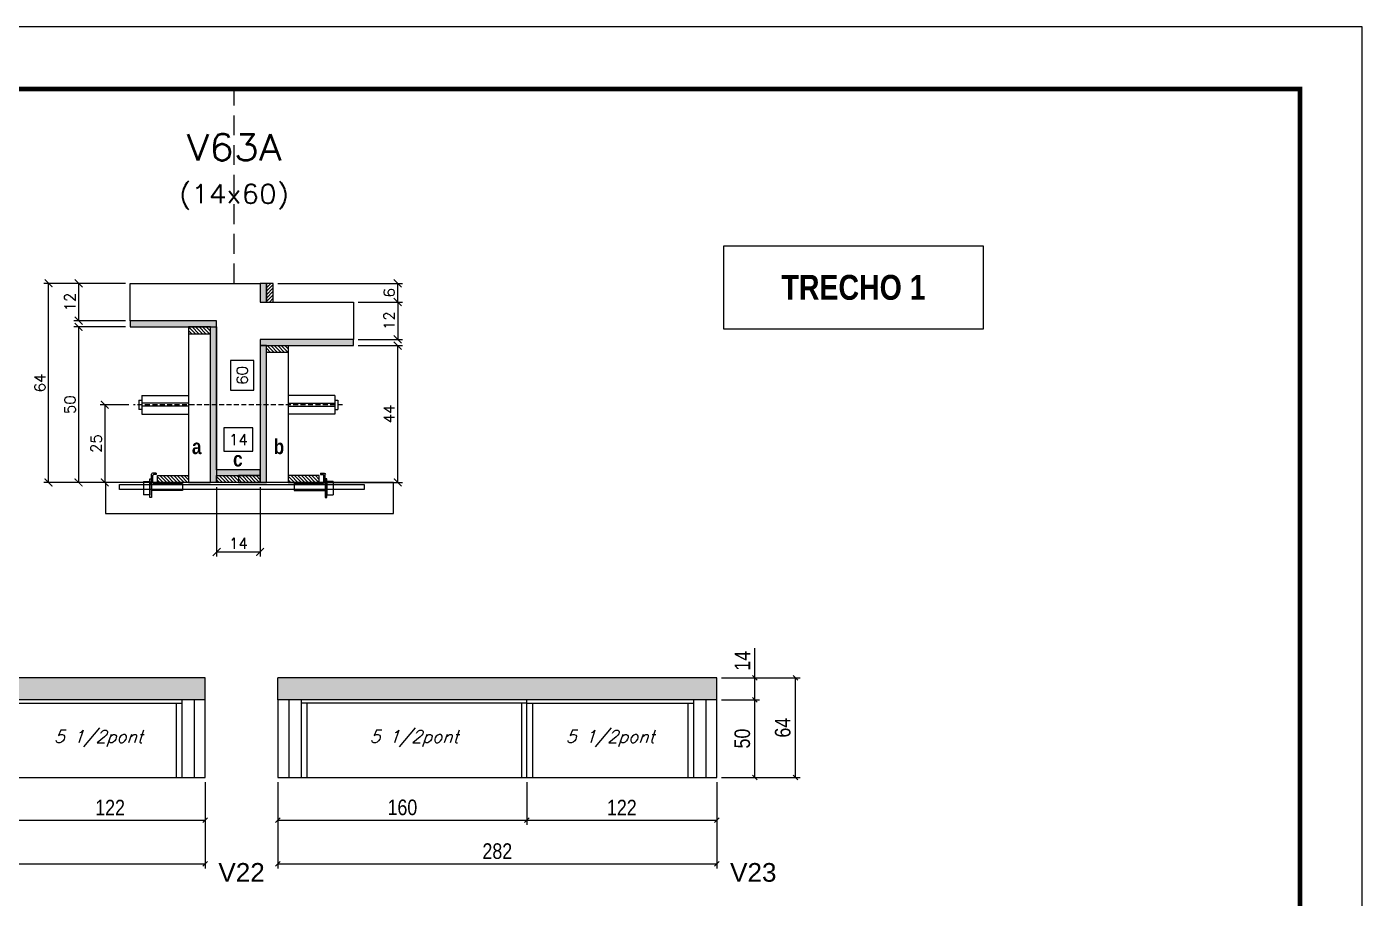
# Model space of a CAD drawing. Extents: x 0 to 6325, y 5574 to 19307.
# Drawn here: x 3797 to 4655, y 9510 to 10070 of the extents above; entities that cross this region are included whole.
import ezdxf
from ezdxf.enums import TextEntityAlignment as Align

# ---------------------------------------------------------------- set-up
doc = ezdxf.new("R2010")
doc.units = 0
doc.linetypes.add('DASHED', pattern=[0.75, 0.5, -0.25])
doc.linetypes.add('HIDDEN', pattern=[9.525, 6.35, -3.175])
for name, color, linetype in [('1', 1, 'Continuous'), ('5', 5, 'Continuous'), ('barrote', 251, 'Continuous'), ('COTA', 241, 'Continuous'), ('Cota Seção (2x)', 4, 'Continuous'), ('detalhes', 4, 'Continuous'), ('Hachura', 253, 'Continuous'), ('NOMENCLATURA', 7, 'Continuous'), ('Painéis', 200, 'Continuous'), ('presilha', 1, 'Continuous'), ('SARR_2.2x7', 40, 'Continuous'), ('SARR_3.5x7', 81, 'Continuous'), ('TENSOR', 3, 'Continuous'), ('texto', 7, 'Continuous'), ('Texto de Titulo', 7, 'Continuous'), ('Texto Qtd Sarr', 242, 'Continuous')]:
    doc.layers.add(name, color=color, linetype=linetype)
for name, color, linetype, lineweight in [('CONCRETO', 251, 'Continuous', 25), ('Folhas', 255, 'Continuous', 9), ('Madeira', 126, 'Continuous', 18), ('SARRAFO DE PRESSAO', 251, 'DASHED', 9), ('SCO-___-LAJ', 2, 'Continuous', 0), ('Texto Seção', 7, 'Continuous', 15)]:
    doc.layers.add(name, color=color, linetype=linetype, lineweight=lineweight)
doc.styles.add('COTA TECNICA', font='techl___.ttf', dxfattribs={"height": 10})
doc.styles.add('ROMANC', font='techb___.ttf', dxfattribs={"height": 2.5})
doc.styles.add('Romans', font='romans.shx')
doc.styles.get("Standard").update_dxf_attribs({"font": 'arial.ttf'})
doc.styles.add('TECNICA', font='techb___.ttf', dxfattribs={"height": 10})
doc.dimstyles.new('Cota Seção (2x)', dxfattribs={"dimtxt": 7, "dimasz": 5, "dimexe": 3, "dimexo": 3, "dimgap": 2, "dimtad": 3, "dimdec": 1, "dimlfac": 0.5, "dimzin": 12, "dimdsep": 46, "dimtxsty": 'Romans', "dimblk": 'ARCHTICK', "dimcen": 0, "dimclrd": 4, "dimclre": 4, "dimclrt": 1, "dimadec": 1, "dimazin": 3, "dimtfac": 1, "dimtdec": 1, "dimtmove": 0, "dimatfit": 3, "dimldrblk": 'OBLIQUE', "dimfxl": 1, "dimtolj": 1, "dimtzin": 12, "dimarcsym": 0})
doc.dimstyles.new('Cota Seção interna', dxfattribs={"dimtxt": 7, "dimasz": 6, "dimexe": 0.18, "dimexo": 2, "dimgap": -4, "dimtad": 3, "dimdec": 1, "dimlfac": 0.5, "dimzin": 12, "dimdsep": 46, "dimtxsty": 'Romans', "dimblk": 'ARCHTICK', "dimcen": 0.09, "dimse1": 1, "dimse2": 1, "dimsd1": 1, "dimsd2": 1, "dimclrd": 180, "dimclre": 5, "dimclrt": 1, "dimadec": 0, "dimazin": 3, "dimtfac": 1, "dimtdec": 1, "dimtofl": 0, "dimtmove": 0, "dimatfit": 3, "dimldrblk": 'ARCHTICK', "dimfxl": 1, "dimtolj": 1, "dimtzin": 0, "dimarcsym": 0})
doc.dimstyles.new('PAINEL', dxfattribs={"dimtxt": 10, "dimasz": 3, "dimexe": 3, "dimexo": 3, "dimgap": 3, "dimtad": 1, "dimdec": 1, "dimzin": 12, "dimdsep": 46, "dimtxsty": 'COTA TECNICA', "dimblk1": 'OBLIQUE', "dimblk2": 'OBLIQUE', "dimsah": 1, "dimcen": 0.9, "dimclrd": 4, "dimclre": 4, "dimclrt": 240, "dimadec": 1, "dimazin": 3, "dimtfac": 1, "dimtdec": 1, "dimtmove": 0, "dimatfit": 3, "dimfxl": 1, "dimtolj": 1, "dimtzin": 12, "dimarcsym": 0})
pattern_1 = [(315, (26865.4202, 1547.3305), (1.12253202, 1.12253202), [])]

# ---------------------------------------------------------------- blocks, each defined once
blk = doc.blocks.new('9999999999')
at = {"layer": 'Folhas'}
blk.add_lwpolyline([(98138.98, 34190.21), (99623.98, 34190.21), (99623.98, 35240.21), (98138.98, 35240.21)], close=True, dxfattribs=at)
at = {"layer": 'Folhas', "color": 30, "const_width": 3}
blk.add_lwpolyline([(98213.98, 34230.21), (99583.98, 34230.21), (99583.98, 35200.21), (98213.98, 35200.21)], close=True, dxfattribs=at)
blk = doc.blocks.new('titulo1')
at = {"layer": 'Defpoints', "color": 252, "linetype": 'HIDDEN', "ltscale": 2}
blk.add_line((0, 0), (0, 125), dxfattribs=at)
at = {"layer": 'Defpoints', "style": 'Romans', "oblique": 15}
blk.add_attdef('FOLHA', text='', height=10, dxfattribs=at).set_placement((0, 15.58), align=Align.MIDDLE_CENTER)
at = {"layer": 'Texto Qtd Sarr', "color": 3, "style": 'Romans', "oblique": 15}
for tag, height, p in [('TITULO', 17, (0, 71.45)), ('SEÇÃO', 12, (0, 41.55))]:
    blk.add_attdef(tag, text='', height=height, dxfattribs=at).set_placement(p, align=Align.MIDDLE_CENTER)
blk = doc.blocks.new('_ArchTick')
at = {"color": 0, "linetype": 'ByBlock', "const_width": 0.15}
blk.add_lwpolyline([(-0.5, -0.5), (0.5, 0.5)], dxfattribs=at)
blk = doc.blocks.new('*D3252')
at = {"layer": 'COTA', "color": 4, "lineweight": -2, "transparency": 16777216}
for p, q in [((4009.8, 9892.97), (4038.17, 9892.97)), ((4035.17, 9892.97), (4035.17, 9868.97)), ((4009.8, 9868.97), (4038.17, 9868.97))]:
    blk.add_line(p, q, dxfattribs=at)
at = {"layer": 'Defpoints', "color": 0, "transparency": 16777216}
for p in [(4006.8, 9892.97), (4006.8, 9868.97), (4035.17, 9868.97)]:
    blk.add_point(p, dxfattribs=at)
at = {"layer": 'COTA', "color": 4, "lineweight": -2, "transparency": 16777216, "xscale": 5, "yscale": 5, "zscale": 5}
for p, rotation in [((4035.17, 9892.97), 90), ((4035.17, 9868.97), 270)]:
    blk.add_blockref('_ArchTick', p, dxfattribs=dict(at, rotation=rotation))
at = {"layer": 'COTA', "color": 1, "transparency": 16777216, "insert": (4029.67, 9880.97), "char_height": 7, "attachment_point": 5, "rotation": 90, "style": 'Romans'}
blk.add_mtext('\\A1;12', dxfattribs=at)
blk = doc.blocks.new('_Oblique')
at = {"layer": '1', "color": 0, "lineweight": -2}
blk.add_line((-0.5, -0.5), (0.5, 0.5), dxfattribs=at)
blk = doc.blocks.new('*D3253')
at = {"layer": 'COTA', "color": 4, "lineweight": -2, "transparency": 16777216}
for p, q in [((3860.2, 9904.97), (3807.82, 9904.97)), ((3810.82, 9776.97), (3810.82, 9904.97)), ((3882.2, 9776.97), (3807.82, 9776.97))]:
    blk.add_line(p, q, dxfattribs=at)
at = {"layer": 'Defpoints', "color": 0, "transparency": 16777216}
for p in [(3810.82, 9904.97), (3863.2, 9904.97), (3885.2, 9776.97)]:
    blk.add_point(p, dxfattribs=at)
at = {"layer": 'COTA', "color": 4, "lineweight": -2, "transparency": 16777216, "xscale": 5, "yscale": 5, "zscale": 5}
for p, rotation in [((3810.82, 9904.97), 90), ((3810.82, 9776.97), 270)]:
    blk.add_blockref('_ArchTick', p, dxfattribs=dict(at, rotation=rotation))
at = {"layer": 'COTA', "color": 1, "transparency": 16777216, "insert": (3805.32, 9840.97), "char_height": 7, "attachment_point": 5, "rotation": 90, "style": 'Romans'}
blk.add_mtext('\\A1;64', dxfattribs=at)
blk = doc.blocks.new('*D3254')
at = {"layer": 'COTA', "color": 4, "lineweight": -2, "transparency": 16777216}
for p, q in [((4009.8, 9864.97), (4038.17, 9864.97)), ((4035.17, 9776.97), (4035.17, 9864.97)), ((3983.4, 9776.97), (4038.17, 9776.97))]:
    blk.add_line(p, q, dxfattribs=at)
at = {"layer": 'Defpoints', "color": 0, "transparency": 16777216}
for p in [(4006.8, 9864.97), (4035.17, 9864.97), (3980.4, 9776.97)]:
    blk.add_point(p, dxfattribs=at)
at = {"layer": 'COTA', "color": 4, "lineweight": -2, "transparency": 16777216, "xscale": 5, "yscale": 5, "zscale": 5}
for p, rotation in [((4035.17, 9864.97), 90), ((4035.17, 9776.97), 270)]:
    blk.add_blockref('_ArchTick', p, dxfattribs=dict(at, rotation=rotation))
at = {"layer": 'COTA', "color": 1, "transparency": 16777216, "insert": (4029.67, 9820.97), "char_height": 7, "attachment_point": 5, "rotation": 90, "style": 'Romans'}
blk.add_mtext('\\A1;44', dxfattribs=at)
blk = doc.blocks.new('*D3255')
at = {"layer": 'Cota Seção (2x)', "color": 180, "lineweight": -2, "transparency": 16777216}
for p, q in [((3942.8, 9855.28), (3927.8, 9855.28)), ((3927.8, 9855.28), (3927.8, 9836.28)), ((3942.8, 9836.28), (3942.8, 9855.28)), ((3927.8, 9836.28), (3942.8, 9836.28))]:
    blk.add_line(p, q, dxfattribs=at)
at = {"layer": 'Defpoints', "color": 0, "transparency": 16777216}
for p in [(3946.8, 9904.97), (3946.8, 9904.97), (3946.8, 9784.97)]:
    blk.add_point(p, dxfattribs=at)
at = {"layer": 'Cota Seção (2x)', "color": 1, "transparency": 16777216, "insert": (3935.3, 9845.78), "char_height": 7, "attachment_point": 5, "rotation": 90, "style": 'Romans'}
blk.add_mtext('\\A1;60', dxfattribs=at)
blk = doc.blocks.new('*D3256')
at = {"layer": 'COTA', "color": 4, "lineweight": -2, "transparency": 16777216}
for p, q in [((3860.2, 9904.97), (3827.14, 9904.97)), ((3830.14, 9904.97), (3830.14, 9880.97)), ((3860.2, 9880.97), (3827.14, 9880.97))]:
    blk.add_line(p, q, dxfattribs=at)
at = {"layer": 'Defpoints', "color": 0, "transparency": 16777216}
for p in [(3863.2, 9904.97), (3830.14, 9880.97), (3863.2, 9880.97)]:
    blk.add_point(p, dxfattribs=at)
at = {"layer": 'COTA', "color": 4, "lineweight": -2, "transparency": 16777216, "xscale": 5, "yscale": 5, "zscale": 5}
for p, rotation in [((3830.14, 9904.97), 90), ((3830.14, 9880.97), 270)]:
    blk.add_blockref('_ArchTick', p, dxfattribs=dict(at, rotation=rotation))
at = {"layer": 'COTA', "color": 1, "transparency": 16777216, "insert": (3824.64, 9892.97), "char_height": 7, "attachment_point": 5, "rotation": 90, "style": 'Romans'}
blk.add_mtext('\\A1;12', dxfattribs=at)
blk = doc.blocks.new('*D3257')
at = {"layer": 'COTA', "color": 4, "lineweight": -2, "transparency": 16777216}
for p, q in [((3860.2, 9876.97), (3827.14, 9876.97)), ((3830.14, 9876.97), (3830.14, 9776.97)), ((3882.2, 9776.97), (3827.14, 9776.97))]:
    blk.add_line(p, q, dxfattribs=at)
at = {"layer": 'Defpoints', "color": 0, "transparency": 16777216}
for p in [(3863.2, 9876.97), (3830.14, 9776.97), (3885.2, 9776.97)]:
    blk.add_point(p, dxfattribs=at)
at = {"layer": 'COTA', "color": 4, "lineweight": -2, "transparency": 16777216, "xscale": 5, "yscale": 5, "zscale": 5}
for p, rotation in [((3830.14, 9876.97), 90), ((3830.14, 9776.97), 270)]:
    blk.add_blockref('_ArchTick', p, dxfattribs=dict(at, rotation=rotation))
at = {"layer": 'COTA', "color": 1, "transparency": 16777216, "insert": (3824.64, 9826.97), "char_height": 7, "attachment_point": 5, "rotation": 90, "style": 'Romans'}
blk.add_mtext('\\A1;50', dxfattribs=at)
blk = doc.blocks.new('PRESILHA METÁLICA 1')
at = {"layer": 'presilha'}
for p, q in [((0, 13), (6, 13)), ((0, 13), (0, 0)), ((6, 15.5), (7.5, 15.5)), ((6, -2.5), (6, 15.5)), ((6, 13), (6, 0)), ((7.5, 10.6), (7.5, 19.9)), ((7.5, 15.5), (7.5, -2.5)), ((12, 21), (8.6, 21)), ((9, 11.6), (9, 18.9)), ((12, 19.5), (9.6, 19.5)), ((12, 21), (12, 19.5)), ((6, 0), (0, 0)), ((37.5, 4.1), (7.5, 4.1)), ((37.5, 11), (9.6, 11)), ((37.5, 11), (37.5, 4.1)), ((7.5, -2.5), (6, -2.5))]:
    blk.add_line(p, q, dxfattribs=at)
for centre, radius, start, end in [((8.6, 19.9), 1.14, 90, 180), ((9.6, 18.9), 0.57, 90, 180), ((9.6, 11.6), 0.57, 180, 270)]:
    blk.add_arc(centre, radius, start, end, dxfattribs=at)
blk = doc.blocks.new('*D3258')
at = {"layer": 'COTA', "color": 4, "lineweight": -2, "transparency": 16777216}
for p, q in [((3918.8, 9773.97), (3918.8, 9729.25)), ((3946.8, 9773.97), (3946.8, 9729.25)), ((3918.8, 9732.25), (3946.8, 9732.25))]:
    blk.add_line(p, q, dxfattribs=at)
at = {"layer": 'Defpoints', "color": 0, "transparency": 16777216}
for p in [(3918.8, 9776.97), (3946.8, 9776.97), (3946.8, 9732.25)]:
    blk.add_point(p, dxfattribs=at)
at = {"layer": 'COTA', "color": 4, "lineweight": -2, "transparency": 16777216, "xscale": 5, "yscale": 5, "zscale": 5, "rotation": 180}
blk.add_blockref('_ArchTick', (3918.8, 9732.25), dxfattribs=at)
at = {"layer": 'COTA', "color": 4, "lineweight": -2, "transparency": 16777216, "xscale": 5, "yscale": 5, "zscale": 5}
blk.add_blockref('_ArchTick', (3946.8, 9732.25), dxfattribs=at)
at = {"layer": 'COTA', "color": 1, "transparency": 16777216, "insert": (3932.8, 9737.75), "char_height": 7, "attachment_point": 5, "style": 'Romans'}
blk.add_mtext('\\A1;14', dxfattribs=at)
blk = doc.blocks.new('*D3259')
at = {"layer": 'Cota Seção (2x)', "color": 180, "lineweight": -2, "transparency": 16777216}
for p, q in [((3942.13, 9811.97), (3923.47, 9811.97)), ((3923.47, 9811.97), (3923.47, 9796.97)), ((3942.13, 9796.97), (3942.13, 9811.97)), ((3923.47, 9796.97), (3942.13, 9796.97))]:
    blk.add_line(p, q, dxfattribs=at)
at = {"layer": 'Defpoints', "color": 0, "transparency": 16777216}
for p in [(3918.8, 9792.97), (3946.8, 9792.97), (3946.8, 9792.97)]:
    blk.add_point(p, dxfattribs=at)
at = {"layer": 'Cota Seção (2x)', "color": 1, "transparency": 16777216, "insert": (3932.8, 9804.47), "char_height": 7, "attachment_point": 5, "style": 'Romans'}
blk.add_mtext('\\A1;14', dxfattribs=at)
blk = doc.blocks.new('*D3260')
at = {"layer": 'COTA', "color": 4, "lineweight": -2, "transparency": 16777216}
for p, q in [((3958.2, 9904.97), (4038.17, 9904.97)), ((4035.17, 9892.97), (4035.17, 9904.97)), ((4009.8, 9892.97), (4038.17, 9892.97))]:
    blk.add_line(p, q, dxfattribs=at)
at = {"layer": 'Defpoints', "color": 0, "transparency": 16777216}
for p in [(3955.2, 9904.97), (4035.17, 9904.97), (4006.8, 9892.97)]:
    blk.add_point(p, dxfattribs=at)
at = {"layer": 'COTA', "color": 4, "lineweight": -2, "transparency": 16777216, "xscale": 5, "yscale": 5, "zscale": 5}
for p, rotation in [((4035.17, 9904.97), 90), ((4035.17, 9892.97), 270)]:
    blk.add_blockref('_ArchTick', p, dxfattribs=dict(at, rotation=rotation))
at = {"layer": 'COTA', "color": 1, "transparency": 16777216, "insert": (4029.67, 9898.97), "char_height": 7, "attachment_point": 5, "rotation": 90, "style": 'Romans'}
blk.add_mtext('\\A1;6', dxfattribs=at)
blk = doc.blocks.new('*D3261')
at = {"layer": 'COTA', "color": 4, "lineweight": -2, "transparency": 16777216}
for p, q in [((3636.37, 9584.3), (3636.37, 9528.77)), ((3911.37, 9584.3), (3911.37, 9528.77)), ((3636.37, 9531.77), (3911.37, 9531.77))]:
    blk.add_line(p, q, dxfattribs=at)
at = {"layer": 'Defpoints', "color": 0, "transparency": 16777216}
for p in [(3636.37, 9587.3), (3911.37, 9587.3), (3911.37, 9531.77)]:
    blk.add_point(p, dxfattribs=at)
at = {"layer": 'COTA', "color": 4, "lineweight": -2, "transparency": 16777216, "xscale": 3, "yscale": 3, "zscale": 3, "rotation": 180}
blk.add_blockref('_Oblique', (3636.37, 9531.77), dxfattribs=at)
at = {"layer": 'COTA', "color": 4, "lineweight": -2, "transparency": 16777216, "xscale": 3, "yscale": 3, "zscale": 3}
blk.add_blockref('_Oblique', (3911.37, 9531.77), dxfattribs=at)
at = {"layer": 'COTA', "color": 240, "transparency": 16777216, "insert": (3773.87, 9539.88), "char_height": 10, "attachment_point": 5, "style": 'COTA TECNICA'}
blk.add_mtext('\\A1;275', dxfattribs=at)
blk = doc.blocks.new('*D4347')
at = {"layer": 'COTA', "color": 4, "lineweight": -2, "transparency": 16777216}
for p, q in [((3789.37, 9584.3), (3789.37, 9556.89)), ((3911.37, 9584.3), (3911.37, 9556.89)), ((3789.37, 9559.89), (3911.37, 9559.89))]:
    blk.add_line(p, q, dxfattribs=at)
at = {"layer": 'Defpoints', "color": 0, "transparency": 16777216}
for p in [(3789.37, 9587.3), (3911.37, 9587.3), (3911.37, 9559.89)]:
    blk.add_point(p, dxfattribs=at)
at = {"layer": 'COTA', "color": 4, "lineweight": -2, "transparency": 16777216, "xscale": 3, "yscale": 3, "zscale": 3, "rotation": 180}
blk.add_blockref('_Oblique', (3789.37, 9559.89), dxfattribs=at)
at = {"layer": 'COTA', "color": 4, "lineweight": -2, "transparency": 16777216, "xscale": 3, "yscale": 3, "zscale": 3}
blk.add_blockref('_Oblique', (3911.37, 9559.89), dxfattribs=at)
at = {"layer": 'COTA', "color": 240, "transparency": 16777216, "insert": (3850.37, 9567.95), "char_height": 10, "attachment_point": 5, "style": 'COTA TECNICA'}
blk.add_mtext('\\A1;122', dxfattribs=at)
blk = doc.blocks.new('*D3380')
at = {"layer": 'COTA', "color": 4, "lineweight": -2, "transparency": 16777216}
for p, q in [((3958.2, 9584.3), (3958.2, 9528.77)), ((4240.2, 9584.3), (4240.2, 9528.77)), ((3958.2, 9531.77), (4240.2, 9531.77))]:
    blk.add_line(p, q, dxfattribs=at)
at = {"layer": 'Defpoints', "color": 0, "transparency": 16777216}
for p in [(3958.2, 9587.3), (4240.2, 9587.3), (4240.2, 9531.77)]:
    blk.add_point(p, dxfattribs=at)
at = {"layer": 'COTA', "color": 4, "lineweight": -2, "transparency": 16777216, "xscale": 3, "yscale": 3, "zscale": 3, "rotation": 180}
blk.add_blockref('_Oblique', (3958.2, 9531.77), dxfattribs=at)
at = {"layer": 'COTA', "color": 4, "lineweight": -2, "transparency": 16777216, "xscale": 3, "yscale": 3, "zscale": 3}
blk.add_blockref('_Oblique', (4240.2, 9531.77), dxfattribs=at)
at = {"layer": 'COTA', "color": 240, "transparency": 16777216, "insert": (4099.2, 9539.87), "char_height": 10, "attachment_point": 5, "style": 'COTA TECNICA'}
blk.add_mtext('\\A1;282', dxfattribs=at)
blk = doc.blocks.new('*D3381')
at = {"layer": 'COTA', "color": 4, "lineweight": -2, "transparency": 16777216}
for p, q in [((3958.2, 9584.3), (3958.2, 9556.89)), ((4118.2, 9584.3), (4118.2, 9556.89)), ((3958.2, 9559.89), (4118.2, 9559.89))]:
    blk.add_line(p, q, dxfattribs=at)
at = {"layer": 'Defpoints', "color": 0, "transparency": 16777216}
for p in [(3958.2, 9587.3), (4118.2, 9587.3), (4118.2, 9559.89)]:
    blk.add_point(p, dxfattribs=at)
at = {"layer": 'COTA', "color": 4, "lineweight": -2, "transparency": 16777216, "xscale": 3, "yscale": 3, "zscale": 3, "rotation": 180}
blk.add_blockref('_Oblique', (3958.2, 9559.89), dxfattribs=at)
at = {"layer": 'COTA', "color": 4, "lineweight": -2, "transparency": 16777216, "xscale": 3, "yscale": 3, "zscale": 3}
blk.add_blockref('_Oblique', (4118.2, 9559.89), dxfattribs=at)
at = {"layer": 'COTA', "color": 240, "transparency": 16777216, "insert": (4038.2, 9568), "char_height": 10, "attachment_point": 5, "style": 'COTA TECNICA'}
blk.add_mtext('\\A1;160', dxfattribs=at)
blk = doc.blocks.new('*D4436')
at = {"layer": 'COTA', "color": 4, "lineweight": -2, "transparency": 16777216}
for p, q in [((4118.2, 9584.3), (4118.2, 9556.89)), ((4240.2, 9584.3), (4240.2, 9556.89)), ((4118.2, 9559.89), (4240.2, 9559.89))]:
    blk.add_line(p, q, dxfattribs=at)
at = {"layer": 'Defpoints', "color": 0, "transparency": 16777216}
for p in [(4118.2, 9587.3), (4240.2, 9587.3), (4240.2, 9559.89)]:
    blk.add_point(p, dxfattribs=at)
at = {"layer": 'COTA', "color": 4, "lineweight": -2, "transparency": 16777216, "xscale": 3, "yscale": 3, "zscale": 3, "rotation": 180}
blk.add_blockref('_Oblique', (4118.2, 9559.89), dxfattribs=at)
at = {"layer": 'COTA', "color": 4, "lineweight": -2, "transparency": 16777216, "xscale": 3, "yscale": 3, "zscale": 3}
blk.add_blockref('_Oblique', (4240.2, 9559.89), dxfattribs=at)
at = {"layer": 'COTA', "color": 240, "transparency": 16777216, "insert": (4179.2, 9567.95), "char_height": 10, "attachment_point": 5, "style": 'COTA TECNICA'}
blk.add_mtext('\\A1;122', dxfattribs=at)
blk = doc.blocks.new('*D3389')
at = {"layer": 'COTA', "color": 4, "lineweight": -2, "transparency": 16777216}
for p, q in [((4243.2, 9637.3), (4267.75, 9637.3)), ((4264.75, 9587.3), (4264.75, 9637.3)), ((4243.2, 9587.3), (4267.75, 9587.3))]:
    blk.add_line(p, q, dxfattribs=at)
at = {"layer": 'Defpoints', "color": 0, "transparency": 16777216}
for p in [(4240.2, 9637.3), (4264.75, 9637.3), (4240.2, 9587.3)]:
    blk.add_point(p, dxfattribs=at)
at = {"layer": 'COTA', "color": 4, "lineweight": -2, "transparency": 16777216, "xscale": 3, "yscale": 3, "zscale": 3}
for p, rotation in [((4264.75, 9637.3), 90), ((4264.75, 9587.3), 270)]:
    blk.add_blockref('_Oblique', p, dxfattribs=dict(at, rotation=rotation))
at = {"layer": 'COTA', "color": 240, "transparency": 16777216, "insert": (4256.64, 9612.3), "char_height": 10, "attachment_point": 5, "rotation": 90, "style": 'COTA TECNICA'}
blk.add_mtext('\\A1;50', dxfattribs=at)
blk = doc.blocks.new('*D3390')
at = {"layer": 'COTA', "color": 4, "lineweight": -2, "transparency": 16777216}
for p, q in [((4264.75, 9651.3), (4264.75, 9670.42)), ((4243.2, 9651.3), (4267.75, 9651.3)), ((4264.75, 9637.3), (4264.75, 9651.3)), ((4243.2, 9637.3), (4267.75, 9637.3))]:
    blk.add_line(p, q, dxfattribs=at)
at = {"layer": 'Defpoints', "color": 0, "transparency": 16777216}
for p in [(4240.2, 9651.3), (4264.75, 9651.3), (4240.2, 9637.3)]:
    blk.add_point(p, dxfattribs=at)
at = {"layer": 'COTA', "color": 4, "lineweight": -2, "transparency": 16777216, "xscale": 3, "yscale": 3, "zscale": 3}
for p, rotation in [((4264.75, 9651.3), 90), ((4264.75, 9637.3), 270)]:
    blk.add_blockref('_Oblique', p, dxfattribs=dict(at, rotation=rotation))
at = {"layer": 'COTA', "color": 240, "transparency": 16777216, "insert": (4256.67, 9662.36), "char_height": 10, "attachment_point": 5, "rotation": 90, "style": 'COTA TECNICA'}
blk.add_mtext('\\A1;14', dxfattribs=at)
blk = doc.blocks.new('*D3391')
at = {"layer": 'COTA', "color": 4, "lineweight": -2, "transparency": 16777216}
for p, q in [((4243.2, 9651.3), (4293.74, 9651.3)), ((4290.74, 9587.3), (4290.74, 9651.3)), ((4243.2, 9587.3), (4293.74, 9587.3))]:
    blk.add_line(p, q, dxfattribs=at)
at = {"layer": 'Defpoints', "color": 0, "transparency": 16777216}
for p in [(4240.2, 9651.3), (4290.74, 9651.3), (4240.2, 9587.3)]:
    blk.add_point(p, dxfattribs=at)
at = {"layer": 'COTA', "color": 4, "lineweight": -2, "transparency": 16777216, "xscale": 3, "yscale": 3, "zscale": 3}
for p, rotation in [((4290.74, 9651.3), 90), ((4290.74, 9587.3), 270)]:
    blk.add_blockref('_Oblique', p, dxfattribs=dict(at, rotation=rotation))
at = {"layer": 'COTA', "color": 240, "transparency": 16777216, "insert": (4282.64, 9619.3), "char_height": 10, "attachment_point": 5, "rotation": 90, "style": 'COTA TECNICA'}
blk.add_mtext('\\A1;64', dxfattribs=at)
blk = doc.blocks.new('*D4175')
at = {"layer": 'COTA', "color": 4, "lineweight": -2, "transparency": 16777216}
for p, q in [((3862.5, 9826.94), (3843.94, 9826.94)), ((3846.94, 9826.94), (3846.94, 9776.97)), ((3862.5, 9776.97), (3843.94, 9776.97))]:
    blk.add_line(p, q, dxfattribs=at)
at = {"layer": 'Defpoints', "color": 0, "transparency": 16777216}
for p in [(3865.5, 9826.94), (3846.94, 9776.97), (3865.5, 9776.97)]:
    blk.add_point(p, dxfattribs=at)
at = {"layer": 'COTA', "color": 4, "lineweight": -2, "transparency": 16777216, "xscale": 5, "yscale": 5, "zscale": 5}
for p, rotation in [((3846.94, 9826.94), 90), ((3846.94, 9776.97), 270)]:
    blk.add_blockref('_ArchTick', p, dxfattribs=dict(at, rotation=rotation))
at = {"layer": 'COTA', "color": 1, "transparency": 16777216, "insert": (3841.44, 9801.96), "char_height": 7, "attachment_point": 5, "rotation": 90, "style": 'Romans'}
blk.add_mtext('\\A1;25', dxfattribs=at)

msp = doc.modelspace()

# ---------------------------------------------------------------- hatches: boundary and pattern name
at = {"layer": 'COTA'}
h = msp.add_hatch(dxfattribs=at)
h.set_pattern_fill('AR-CONC', color=256, scale=0.03)
h.set_pattern_definition([(50, (1759.6662, 1130.2486), (5.46554, -0.4781726), [0.5715, -6.2865]), (355, (1759.666, 1130.2486), (-1.0573026, 5.7317054), [0.4572, -5.0292175]), (100.451445, (1760.1217, 1130.209), (4.4082374, 5.2535326), [0.4857003, -5.3427073]), (46.1842, (1759.666, 1131.7726), (8.132371, -1.26127), [0.85725, -9.42975]), (96.63556, (1760.344, 1131.6675), (7.122124, 7.422784), [0.728551, -8.014068]), (351.18415, (1759.666, 1131.773), (7.122124, 7.422784), [0.685799, -7.543792]), (21, (1760.4282, 1131.3916), (4.5484317, -3.067956), [0.5715, -6.2865]), (326, (1760.428, 1131.3916), (1.854061, 5.525639), [0.4572, -5.0292]), (71.451445, (1760.8073, 1131.136), (6.4024926, 2.457683), [0.4857003, -5.342698]), (37.5, (1759.6662, 1130.2486), (0.0926581, 2.53665117), [0, -4.96824, 0, -5.1054, 0, -5.04825]), (7.5, (1759.6662, 1130.2486), (2.0045899, 3.00541724), [0, -2.91084, 0, -4.85394, 0, -1.92405]), (327.5, (1757.967, 1130.2486), (4.06771786, -0.1718623), [0, -1.905, 0, -5.9436, 0, -7.8867]), (317.5, (1757.205, 1130.2486), (4.4438754, 0.7627947), [0, -2.4765, 0, -3.94716, 0, -5.6007])])
h.paths.add_polyline_path([(3911.37, 9637.3), (3911.37, 9651.3), (3636.37, 9651.3), (3636.37, 9637.3)])
h = msp.add_hatch(dxfattribs=at)
h.set_pattern_fill('AR-CONC', color=256, scale=0.03)
h.set_pattern_definition([(50, (2081.4997, 1130.2486), (5.46554, -0.4781726), [0.5715, -6.2865]), (355, (2081.4997, 1130.2486), (-1.0573026, 5.7317054), [0.4572, -5.0292175]), (100.451445, (2081.955, 1130.209), (4.4082374, 5.2535326), [0.4857003, -5.3427073]), (46.1842, (2081.5, 1131.7726), (8.132371, -1.26127), [0.85725, -9.42975]), (96.63556, (2082.1774, 1131.6675), (7.122124, 7.422784), [0.728551, -8.014068]), (351.18415, (2081.5, 1131.773), (7.122124, 7.422784), [0.685799, -7.543792]), (21, (2082.2617, 1131.3916), (4.5484317, -3.067956), [0.5715, -6.2865]), (326, (2082.2617, 1131.3916), (1.854061, 5.525639), [0.4572, -5.0292]), (71.451445, (2082.641, 1131.136), (6.4024926, 2.457683), [0.4857003, -5.342698]), (37.5, (2081.4997, 1130.2486), (0.0926581, 2.53665117), [0, -4.96824, 0, -5.1054, 0, -5.04825]), (7.5, (2081.4997, 1130.2486), (2.0045899, 3.00541724), [0, -2.91084, 0, -4.85394, 0, -1.92405]), (327.5, (2079.8005, 1130.2486), (4.06771786, -0.1718623), [0, -1.905, 0, -5.9436, 0, -7.8867]), (317.5, (2079.0385, 1130.2486), (4.4438754, 0.7627947), [0, -2.4765, 0, -3.94716, 0, -5.6007])])
h.paths.add_polyline_path([(4240.2, 9637.3), (4240.2, 9651.3), (3958.2, 9651.3), (3958.2, 9637.3)])
at = {"layer": 'Hachura'}
h = msp.add_hatch(color=256, dxfattribs=at)
h.dxf.hatch_style = 1
h.paths.add_polyline_path([(3950.8, 9904.97), (3946.8, 9904.97), (3946.8, 9892.97), (3950.8, 9892.97)])
h = msp.add_hatch(dxfattribs=at)
h.set_pattern_fill('ANSI31', color=256, scale=0.5, angle=360, style=0)
h.set_pattern_definition([(45, (12258.4437, 32865.5944), (-1.12253202, 1.12253202), [])])
h.paths.add_polyline_path([(3955.2, 9904.97), (3950.8, 9904.97), (3950.8, 9892.97), (3955.2, 9892.97)])
h = msp.add_hatch(color=256, dxfattribs=at)
h.dxf.hatch_style = 1
h.paths.add_polyline_path([(3918.8, 9876.97), (3918.8, 9880.97), (3863.2, 9880.97), (3863.2, 9876.97)])
h = msp.add_hatch(dxfattribs=at)
h.set_pattern_fill('ANSI31', color=256, scale=0.5, angle=270, style=0)
h.set_pattern_definition([(315, (26875.4202, 1569.3305), (1.12253202, 1.12253202), [])])
h.paths.add_polyline_path([(3914.8, 9872.57), (3914.8, 9876.97), (3900.8, 9876.97), (3900.8, 9872.57)])
h = msp.add_hatch(color=256, dxfattribs=at)
h.dxf.hatch_style = 1
h.paths.add_polyline_path([(3914.8, 9876.97), (3918.8, 9876.97), (3918.8, 9776.97), (3914.8, 9776.97)])
h = msp.add_hatch(color=256, dxfattribs=at)
h.dxf.hatch_style = 1
h.paths.add_polyline_path([(4006.8, 9864.97), (4006.8, 9868.97), (3946.8, 9868.97), (3946.8, 9864.97)])
h = msp.add_hatch(color=256, dxfattribs=at)
h.dxf.hatch_style = 1
h.paths.add_polyline_path([(3950.8, 9864.97), (3946.8, 9864.97), (3946.8, 9776.97), (3950.8, 9776.97)])
h = msp.add_hatch(dxfattribs=at)
h.set_pattern_fill('ANSI31', color=256, scale=0.5, angle=270, style=0)
h.set_pattern_definition([(315, (26865.4202, 1557.3305), (1.12253202, 1.12253202), [])])
h.paths.add_polyline_path([(3950.8, 9860.57), (3950.8, 9864.97), (3964.8, 9864.97), (3964.8, 9860.57)])
h = msp.add_hatch(color=256, dxfattribs=at)
h.dxf.hatch_style = 1
h.paths.add_polyline_path([(3946.8, 9781.37), (3946.8, 9784.97), (3918.8, 9784.97), (3918.8, 9781.37)])
h = msp.add_hatch(dxfattribs=at)
h.set_pattern_fill('ANSI31', color=256, scale=0.5, angle=270, style=0)
h.set_pattern_definition([(315, (26875.4202, 1547.3305), (1.12253202, 1.12253202), [])])
h.paths.add_polyline_path([(3880.8, 9776.97), (3880.8, 9781.37), (3900.8, 9781.37), (3900.8, 9776.97)])
h = msp.add_hatch(dxfattribs=at)
h.set_pattern_fill('ANSI31', color=256, scale=0.5, angle=270, style=0)
h.set_pattern_definition([(315, (26875.4202, 1547.3305), (1.12253202, 1.12253202), [])])
h.paths.add_polyline_path([(3918.8, 9776.97), (3918.8, 9781.37), (3932.8, 9781.37), (3932.8, 9776.97)])
h = msp.add_hatch(dxfattribs=at)
h.set_pattern_fill('ANSI31', color=256, scale=0.5, angle=270, style=0)
h.set_pattern_definition(pattern_1)
h.paths.add_polyline_path([(3946.8, 9776.97), (3946.8, 9781.37), (3932.8, 9781.37), (3932.8, 9776.97)])
h = msp.add_hatch(dxfattribs=at)
h.set_pattern_fill('ANSI31', color=256, scale=0.5, angle=270, style=0)
h.set_pattern_definition(pattern_1)
h.paths.add_polyline_path([(3984.8, 9776.97), (3984.8, 9781.37), (3964.8, 9781.37), (3964.8, 9776.97)])

# ---------------------------------------------------------------- linework, layer by layer
at = {"ltscale": 3}
for p, q in [((3868.8, 9829.94), (3868.8, 9823.94)), ((3868.8, 9829.94), (3870.8, 9829.94)), ((3870.8, 9832.94), (3870.8, 9820.94)), ((3870.8, 9832.94), (3900.8, 9832.94)), ((3900.8, 9827.94), (3870.8, 9827.94)), ((3994.8, 9832.94), (3964.8, 9832.94)), ((3964.8, 9827.94), (3994.8, 9827.94)), ((3994.8, 9832.94), (3994.8, 9820.94)), ((3994.8, 9829.94), (3996.8, 9829.94)), ((3996.8, 9829.94), (3996.8, 9823.94)), ((3870.8, 9823.94), (3868.8, 9823.94)), ((3900.8, 9825.94), (3870.8, 9825.94)), ((3870.8, 9820.94), (3900.8, 9820.94)), ((3964.8, 9825.94), (3994.8, 9825.94)), ((3994.8, 9820.94), (3964.8, 9820.94)), ((3994.8, 9823.94), (3996.8, 9823.94))]:
    msp.add_line(p, q, dxfattribs=at)
at = {"layer": 'barrote'}
msp.add_lwpolyline([(3847.34, 9756.97), (4032.53, 9756.97), (4032.53, 9776.97), (3847.34, 9776.97)], close=True, dxfattribs=at)
at = {"layer": 'CONCRETO'}
msp.add_lwpolyline([(3946.8, 9904.97), (3946.8, 9892.97), (4006.8, 9892.97), (4006.8, 9868.97), (3946.8, 9868.97), (3946.8, 9784.97), (3918.8, 9784.97), (3918.8, 9880.97), (3863.2, 9880.97), (3863.2, 9904.97)], close=True, dxfattribs=at)
at = {"layer": 'COTA'}
for p, q in [((3911.37, 9651.3), (3636.37, 9651.3)), ((3911.37, 9637.3), (3911.37, 9651.3)), ((4240.2, 9651.3), (3958.2, 9651.3)), ((3958.2, 9637.3), (3958.2, 9651.3)), ((4240.2, 9637.3), (4240.2, 9651.3))]:
    msp.add_line(p, q, dxfattribs=at)
msp.add_lwpolyline([(4244.7, 9929.13), (4411.48, 9929.13), (4411.48, 9875.47), (4244.7, 9875.47)], close=True, dxfattribs=at)
at = {"layer": 'Madeira'}
for points in [[(3955.2, 9904.97), (3950.8, 9904.97), (3950.8, 9892.97), (3955.2, 9892.97)], [(3914.8, 9872.57), (3914.8, 9876.97), (3900.8, 9876.97), (3900.8, 9872.57)], [(3914.8, 9876.97), (3900.8, 9876.97), (3900.8, 9776.97), (3914.8, 9776.97)], [(3950.8, 9860.57), (3950.8, 9864.97), (3964.8, 9864.97), (3964.8, 9860.57)], [(3950.8, 9864.97), (3964.8, 9864.97), (3964.8, 9776.97), (3950.8, 9776.97)], [(3880.8, 9776.97), (3880.8, 9781.37), (3900.8, 9781.37), (3900.8, 9776.97)], [(3918.8, 9776.97), (3918.8, 9781.37), (3932.8, 9781.37), (3932.8, 9776.97)], [(3946.8, 9776.97), (3946.8, 9781.37), (3932.8, 9781.37), (3932.8, 9776.97)], [(3984.8, 9776.97), (3984.8, 9781.37), (3964.8, 9781.37), (3964.8, 9776.97)]]:
    msp.add_lwpolyline(points, close=True, dxfattribs=at)
at = {"layer": 'Painéis', "linetype": 'ByBlock'}
for p, q in [((3911.37, 9637.3), (3636.37, 9637.3)), ((3911.37, 9587.3), (3911.37, 9637.3)), ((4240.2, 9637.3), (3958.2, 9637.3)), ((3958.2, 9637.3), (3958.2, 9587.3)), ((4118.2, 9587.3), (4118.2, 9637.3)), ((4240.2, 9587.3), (4240.2, 9637.3)), ((3636.37, 9587.3), (3911.37, 9587.3)), ((3958.2, 9587.3), (4240.2, 9587.3))]:
    msp.add_line(p, q, dxfattribs=at)
at = {"layer": 'Painéis'}
for points in [[(3950.8, 9904.97), (3946.8, 9904.97), (3946.8, 9892.97), (3950.8, 9892.97)], [(3918.8, 9876.97), (3918.8, 9880.97), (3863.2, 9880.97), (3863.2, 9876.97)], [(3914.8, 9876.97), (3918.8, 9876.97), (3918.8, 9776.97), (3914.8, 9776.97)], [(4006.8, 9864.97), (4006.8, 9868.97), (3946.8, 9868.97), (3946.8, 9864.97)], [(3950.8, 9864.97), (3946.8, 9864.97), (3946.8, 9776.97), (3950.8, 9776.97)], [(3946.8, 9781.37), (3946.8, 9784.97), (3918.8, 9784.97), (3918.8, 9781.37)]]:
    msp.add_lwpolyline(points, close=True, dxfattribs=at)
at = {"layer": 'SARR_2.2x7', "linetype": 'Continuous'}
for p, q in [((3789.37, 9635.1), (3896.37, 9635.1)), ((3904.37, 9637.3), (3904.37, 9587.3)), ((3965.2, 9637.3), (3965.2, 9587.3)), ((4118.2, 9635.1), (3973.2, 9635.1)), ((4118.2, 9635.1), (4225.2, 9635.1)), ((4233.2, 9637.3), (4233.2, 9587.3))]:
    msp.add_line(p, q, dxfattribs=at)
at = {"layer": 'SARR_3.5x7'}
for p, q in [((3892.87, 9635.1), (3892.87, 9587.3)), ((3896.37, 9637.3), (3896.37, 9587.3)), ((3973.2, 9637.3), (3973.2, 9587.3)), ((3976.7, 9635.1), (3976.7, 9587.3)), ((4114.7, 9635.1), (4114.7, 9587.3)), ((4121.7, 9635.1), (4121.7, 9587.3)), ((4221.7, 9635.1), (4221.7, 9587.3)), ((4225.2, 9637.3), (4225.2, 9587.3))]:
    msp.add_line(p, q, dxfattribs=at)
at = {"layer": 'SCO-___-LAJ', "color": 1}
msp.add_lwpolyline([(3856.35, 9775.64), (4013.65, 9775.64), (4013.65, 9772.44), (3856.35, 9772.44)], close=True, dxfattribs=at)
at = {"layer": 'TENSOR', "linetype": 'HIDDEN', "ltscale": 0.5}
msp.add_line((3999.8, 9826.94), (3865.5, 9826.94), dxfattribs=at)

# ---------------------------------------------------------------- block references
at = {"layer": 'presilha', "yscale": 0.6666666666666666, "zscale": 0.6666666666666666}
for p, xscale in [((3871.93, 9769.01), 0.6666666666666666), ((3993.67, 9769.01), -0.6666666666666666)]:
    msp.add_blockref('PRESILHA METÁLICA 1', p, dxfattribs=dict(at, xscale=xscale))
at = {"layer": 'SARRAFO DE PRESSAO', "color": 6, "linetype": 'ByBlock'}
msp.add_blockref('9999999999', (-94968.98, -25170.23), dxfattribs=at)
at = {"layer": 'Texto Seção'}
ref = msp.add_blockref('titulo1', (3930, 9904.97), dxfattribs=at)
ref.add_attrib('TITULO', 'V63A', dxfattribs={"layer": 'Texto de Titulo', "color": 7, "height": 17, "style": 'Romans', "width": 1.1}).set_placement((3930, 9992.47), align=Align.MIDDLE_CENTER)
ref.add_attrib('SEÇÃO', '(14x60)', dxfattribs={"layer": 'Texto de Titulo', "color": 7, "height": 12, "style": 'Romans', "width": 1.1}).set_placement((3930, 9962.47), align=Align.MIDDLE_CENTER)

# ---------------------------------------------------------------- texts
at = {"layer": '5', "linetype": 'Continuous'}
for s, p in [('V22', (3919.95, 9520.27)), ('V23', (4248.76, 9520.27))]:
    msp.add_text(s, height=12, rotation=359.99996, dxfattribs=at).set_placement(p)
at = {"layer": 'detalhes', "style": 'TECNICA'}
for s, p in [('a', (3902.97, 9795.17)), ('b', (3955.51, 9795.16)), ('c', (3929.4, 9787.21))]:
    msp.add_text(s, height=9.6, dxfattribs=at).set_placement(p)
at = {"layer": 'NOMENCLATURA', "color": 2, "insert": (4328.09, 9902.3), "char_height": 16, "attachment_point": 5, "style": 'ROMANC'}
msp.add_mtext('TRECHO 1', dxfattribs=at)
at = {"layer": 'texto', "color": 2, "char_height": 8, "attachment_point": 5, "style": 'Romans'}
for insert in [(3842.87, 9612.3), (4045.7, 9612.3), (4171.7, 9612.3)]:
    msp.add_mtext('{\\Q19;\\C256;5 1/2pont}', dxfattribs=dict(at, insert=insert))

# ---------------------------------------------------------------- dimensions: what is measured, and where the dimension line sits
at = {"layer": 'COTA'}
for base, p1, p2, dimstyle, picture, middle in [((3810.82, 9904.97), (3885.2, 9776.97), (3863.2, 9904.97), 'Cota Seção (2x)', '*D3253', (3805.32, 9840.97)), ((3830.14, 9880.97), (3863.2, 9904.97), (3863.2, 9880.97), 'Cota Seção (2x)', '*D3256', (3824.64, 9892.97)), ((4035.17, 9904.97), (4006.8, 9892.97), (3955.2, 9904.97), 'Cota Seção (2x)', '*D3260', (4029.67, 9898.97)), ((4035.17, 9868.97), (4006.8, 9892.97), (4006.8, 9868.97), 'Cota Seção (2x)', '*D3252', (4029.67, 9880.97)), ((3830.14, 9776.97), (3863.2, 9876.97), (3885.2, 9776.97), 'Cota Seção (2x)', '*D3257', (3824.64, 9826.97)), ((4035.17, 9864.97), (3980.4, 9776.97), (4006.8, 9864.97), 'Cota Seção (2x)', '*D3254', (4029.67, 9820.97)), ((3846.94, 9776.97), (3865.5, 9826.94), (3865.5, 9776.97), 'Cota Seção (2x)', '*D4175', (3841.44, 9801.96)), ((4264.75, 9651.3), (4240.2, 9637.3), (4240.2, 9651.3), 'PAINEL', '*D3390', (4256.67, 9662.36)), ((4290.74, 9651.3), (4240.2, 9587.3), (4240.2, 9651.3), 'PAINEL', '*D3391', (4282.64, 9619.3)), ((4264.75, 9637.3), (4240.2, 9587.3), (4240.2, 9637.3), 'PAINEL', '*D3389', (4256.64, 9612.3))]:
    dim = msp.add_linear_dim(base=base, p1=p1, p2=p2, angle=90, dimstyle=dimstyle, dxfattribs=at)
    dim.commit()
    dim.dimension.update_dxf_attribs({"geometry": picture, "text_midpoint": middle})
for base, p1, p2, dimstyle, picture, middle in [((3946.8, 9732.25), (3918.8, 9776.97), (3946.8, 9776.97), 'Cota Seção (2x)', '*D3258', (3932.8, 9737.75)), ((3911.37, 9531.77), (3636.37, 9587.3), (3911.37, 9587.3), 'PAINEL', '*D3261', (3773.87, 9539.88)), ((3911.37, 9559.89), (3789.37, 9587.3), (3911.37, 9587.3), 'PAINEL', '*D4347', (3850.37, 9567.95)), ((4240.2, 9531.77), (3958.2, 9587.3), (4240.2, 9587.3), 'PAINEL', '*D3380', (4099.2, 9539.87)), ((4118.2, 9559.89), (3958.2, 9587.3), (4118.2, 9587.3), 'PAINEL', '*D3381', (4038.2, 9568)), ((4240.2, 9559.89), (4118.2, 9587.3), (4240.2, 9587.3), 'PAINEL', '*D4436', (4179.2, 9567.95))]:
    dim = msp.add_linear_dim(base=base, p1=p1, p2=p2, dimstyle=dimstyle, dxfattribs=at)
    dim.commit()
    dim.dimension.update_dxf_attribs({"geometry": picture, "text_midpoint": middle})
at = {"layer": 'Cota Seção (2x)'}
dim = msp.add_linear_dim(base=(3946.8, 9904.97), p1=(3946.8, 9784.97), p2=(3946.8, 9904.97), angle=90, dimstyle='Cota Seção interna', dxfattribs=at)
dim.commit()
dim.dimension.update_dxf_attribs({"geometry": '*D3255', "text_midpoint": (3946.8, 9845.78), "dimtype": 160})
dim = msp.add_linear_dim(base=(3946.8, 9792.97), p1=(3918.8, 9792.97), p2=(3946.8, 9792.97), dimstyle='Cota Seção interna', dxfattribs=at)
dim.commit()
dim.dimension.update_dxf_attribs({"geometry": '*D3259', "text_midpoint": (3932.8, 9792.97), "dimtype": 160})

doc.saveas('drawing.dxf')
